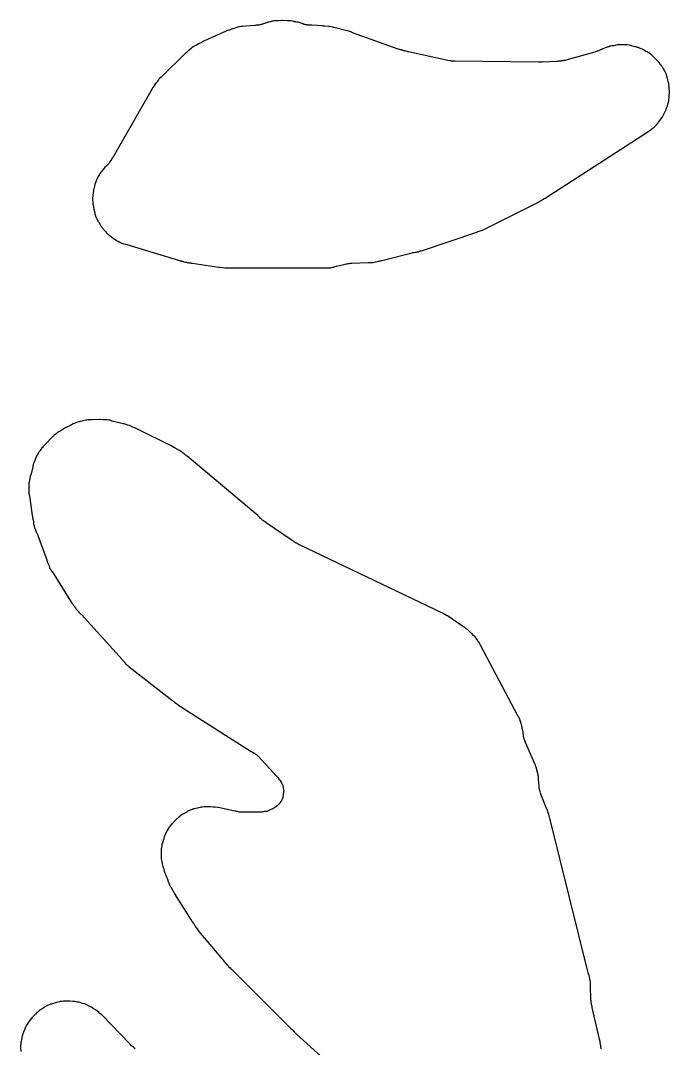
# Model space of a CAD drawing. Header units: millimetres. Extents: x 0 to 300, y 0 to 300.
# Drawn here: x 203.3 to 237.5, y 56.7 to 111 of the extents above; entities that cross this region are included whole.
import ezdxf

# ---------------------------------------------------------------- set-up
doc = ezdxf.new("R2010")
doc.units = ezdxf.units.MM
doc.layers.add('CUT', color=7, linetype='CONTINUOUS')

msp = doc.modelspace()

# ---------------------------------------------------------------- linework, layer by layer
at = {"layer": 'CUT'}
msp.add_lwpolyline([(207.15, 101.09), (207.17, 101.02), (207.22, 100.82), (207.22, 100.81), (207.22, 100.8), (207.23, 100.75), (207.24, 100.73), (207.25, 100.69), (207.26, 100.68), (207.26, 100.66), (207.27, 100.65), (207.28, 100.61), (207.29, 100.59), (207.3, 100.56), (207.3, 100.55), (207.31, 100.54), (207.35, 100.46), (207.37, 100.44), (207.37, 100.43), (207.38, 100.42), (207.38, 100.41), (207.39, 100.4), (207.39, 100.39), (207.39, 100.38), (207.43, 100.32), (207.52, 100.17), (207.55, 100.12), (207.68, 99.95), (207.7, 99.93), (207.8, 99.81), (207.84, 99.77), (207.88, 99.73), (207.94, 99.67), (208.02, 99.61), (208.04, 99.6), (208.06, 99.58), (208.09, 99.57), (208.11, 99.55), (208.22, 99.46), (208.26, 99.43), (208.28, 99.42), (208.29, 99.41), (208.32, 99.4), (208.34, 99.38), (208.35, 99.37), (208.4, 99.34), (208.45, 99.32), (208.46, 99.31), (208.5, 99.3), (208.52, 99.29), (208.62, 99.24), (208.66, 99.22), (208.71, 99.2), (208.76, 99.18), (208.82, 99.17), (208.87, 99.16), (208.91, 99.15), (211.7, 98.31), (211.73, 98.3), (211.75, 98.29), (211.76, 98.29), (211.79, 98.28), (211.8, 98.28), (211.81, 98.27), (211.84, 98.26), (211.88, 98.25), (211.92, 98.24), (212, 98.22), (212.02, 98.22), (212.03, 98.22), (212.04, 98.22), (212.05, 98.21), (212.07, 98.21), (212.09, 98.2), (212.1, 98.2), (212.11, 98.2), (212.12, 98.19), (212.15, 98.19), (212.18, 98.18), (212.24, 98.18), (212.28, 98.18), (212.29, 98.18), (212.31, 98.17), (212.33, 98.17), (212.36, 98.17), (212.38, 98.16), (213.75, 97.96), (213.82, 97.95), (213.84, 97.95), (214.08, 97.92), (214.15, 97.92), (219.35, 97.91), (219.36, 97.91), (219.39, 97.91), (219.56, 97.92), (219.62, 97.92), (219.68, 97.92), (219.74, 97.93), (219.78, 97.95), (219.79, 97.95), (219.83, 97.96), (219.85, 97.97), (219.97, 98), (220.44, 98.11), (220.48, 98.12), (220.53, 98.13), (220.54, 98.13), (220.59, 98.14), (220.61, 98.14), (220.64, 98.15), (220.67, 98.15), (220.71, 98.16), (220.77, 98.16), (220.79, 98.16), (221.65, 98.19), (221.71, 98.19), (221.76, 98.19), (221.82, 98.2), (221.84, 98.2), (221.87, 98.2), (221.91, 98.2), (221.99, 98.22), (222.21, 98.27), (222.26, 98.28), (222.3, 98.29), (222.31, 98.29), (222.36, 98.3), (223.97, 98.71), (224, 98.72), (224.06, 98.73), (224.14, 98.75), (224.17, 98.75), (224.2, 98.75), (224.23, 98.76), (224.25, 98.76), (224.3, 98.77), (224.36, 98.79), (224.37, 98.79), (224.39, 98.8), (224.41, 98.81), (224.45, 98.82), (224.51, 98.84), (227.32, 99.78), (227.34, 99.79), (227.4, 99.81), (227.56, 99.87), (227.62, 99.89), (227.66, 99.91), (227.67, 99.91), (227.71, 99.93), (230.63, 101.38), (230.66, 101.4), (230.69, 101.42), (230.7, 101.42), (230.72, 101.44), (230.74, 101.45), (230.9, 101.54), (230.92, 101.55), (230.94, 101.57), (230.98, 101.59), (236.4, 105.09), (236.42, 105.11), (236.57, 105.22), (236.61, 105.24), (236.61, 105.25), (236.64, 105.28), (236.65, 105.28), (236.69, 105.31), (236.74, 105.35), (236.79, 105.4), (236.82, 105.43), (236.86, 105.47), (236.86, 105.48), (236.9, 105.52), (236.92, 105.55), (236.94, 105.57), (236.96, 105.6), (236.98, 105.62), (236.98, 105.63), (237.09, 105.76), (237.1, 105.78), (237.11, 105.78), (237.14, 105.84), (237.18, 105.89), (237.23, 105.99), (237.32, 106.17), (237.34, 106.21), (237.35, 106.23), (237.37, 106.29), (237.41, 106.4), (237.43, 106.47), (237.45, 106.54), (237.45, 106.55), (237.47, 106.61), (237.49, 106.66), (237.5, 106.72), (237.53, 106.96), (237.53, 106.99), (237.54, 107.15), (237.54, 107.23), (237.53, 107.38), (237.53, 107.41), (237.5, 107.65), (237.49, 107.71), (237.48, 107.72), (237.47, 107.76), (237.45, 107.85), (237.44, 107.9), (237.42, 107.98), (237.36, 108.15), (237.33, 108.22), (237.31, 108.25), (237.29, 108.3), (237.27, 108.34), (237.26, 108.34), (237.26, 108.35), (237.24, 108.4), (237.2, 108.46), (237.19, 108.47), (237.19, 108.48), (237.19, 108.49), (237.17, 108.51), (237.16, 108.51), (237.15, 108.53), (237.14, 108.54), (237.12, 108.59), (237.11, 108.59), (237.1, 108.6), (237.09, 108.63), (237.06, 108.67), (236.99, 108.75), (236.95, 108.8), (236.91, 108.84), (236.78, 108.97), (236.65, 109.1), (236.61, 109.14), (236.59, 109.16), (236.56, 109.18), (236.46, 109.26), (236.41, 109.29), (236.36, 109.32), (236.31, 109.34), (236.3, 109.34), (236.22, 109.39), (236.17, 109.42), (235.97, 109.51), (235.94, 109.52), (235.92, 109.53), (235.89, 109.54), (235.86, 109.55), (235.83, 109.56), (235.81, 109.57), (235.8, 109.57), (235.78, 109.58), (235.75, 109.58), (235.75, 109.59), (235.73, 109.59), (235.72, 109.59), (235.48, 109.65), (235.41, 109.67), (235.33, 109.68), (235.26, 109.68), (235.22, 109.68), (235.02, 109.69), (234.94, 109.69), (234.85, 109.68), (234.84, 109.68), (234.78, 109.68), (234.72, 109.67), (234.68, 109.66), (234.6, 109.64), (234.59, 109.64), (234.57, 109.64), (234.53, 109.64), (234.5, 109.63), (234.48, 109.63), (234.43, 109.62), (234.41, 109.61), (234.39, 109.61), (234.37, 109.6), (234.36, 109.6), (234.34, 109.59), (234.32, 109.58), (234.31, 109.58), (234.28, 109.57), (234.25, 109.56), (234.21, 109.55), (234.2, 109.54), (234.03, 109.48), (234.02, 109.47), (234.01, 109.47), (234, 109.46), (233.99, 109.46), (233.96, 109.45), (233.95, 109.44), (233.94, 109.44), (233.92, 109.43), (233.91, 109.43), (233.87, 109.41), (233.8, 109.38), (233.75, 109.36), (233.74, 109.36), (233.73, 109.36), (233.72, 109.35), (233.68, 109.34), (233.61, 109.31), (232.07, 108.88), (232.04, 108.87), (231.97, 108.86), (231.93, 108.85), (231.9, 108.84), (231.89, 108.84), (231.88, 108.84), (231.85, 108.84), (231.81, 108.83), (231.79, 108.83), (231.73, 108.82), (231.69, 108.82), (231.68, 108.82), (231.63, 108.81), (231.61, 108.81), (231.58, 108.81), (230.82, 108.77), (230.65, 108.77), (226.23, 108.82), (226.19, 108.82), (226.14, 108.83), (226.07, 108.83), (226.06, 108.83), (226.04, 108.83), (226, 108.84), (225.99, 108.84), (225.94, 108.85), (223.77, 109.32), (223.74, 109.32), (223.72, 109.33), (223.69, 109.34), (223.63, 109.36), (223.58, 109.37), (223.57, 109.37), (223.54, 109.38), (223.53, 109.38), (223.52, 109.38), (223.49, 109.39), (223.47, 109.4), (223.43, 109.41), (223.42, 109.41), (223.4, 109.42), (223.38, 109.43), (223.36, 109.43), (223.32, 109.44), (223.24, 109.46), (223.23, 109.46), (220.82, 110.33), (220.77, 110.35), (220.74, 110.37), (220.68, 110.39), (220.62, 110.41), (220.54, 110.43), (219.86, 110.6), (219.82, 110.61), (219.78, 110.62), (219.77, 110.62), (219.67, 110.64), (219.61, 110.65), (219.55, 110.65), (219.36, 110.67), (219.35, 110.67), (219.32, 110.68), (219.29, 110.68), (219.28, 110.68), (219.23, 110.69), (218.67, 110.72), (218.64, 110.72), (218.61, 110.72), (218.56, 110.73), (218.53, 110.73), (218.49, 110.73), (218.44, 110.74), (218.41, 110.74), (218.39, 110.74), (218.37, 110.75), (218.36, 110.75), (218.35, 110.75), (218.3, 110.76), (218.29, 110.76), (218.29, 110.77), (218.28, 110.77), (218.27, 110.77), (218.25, 110.78), (218.24, 110.78), (218.22, 110.79), (218.21, 110.79), (218.21, 110.8), (218.2, 110.8), (218.19, 110.8), (218.18, 110.81), (218.17, 110.81), (218.12, 110.83), (217.95, 110.88), (217.89, 110.89), (217.88, 110.89), (217.84, 110.9), (217.83, 110.9), (217.75, 110.91), (217.72, 110.92), (217.66, 110.94), (217.59, 110.95), (217.49, 110.96), (217.43, 110.96), (217.4, 110.96), (217.14, 110.97), (217.09, 110.97), (216.91, 110.96), (216.9, 110.96), (216.86, 110.96), (216.74, 110.95), (216.73, 110.95), (216.67, 110.95), (216.61, 110.94), (216.6, 110.94), (216.59, 110.94), (216.55, 110.93), (216.54, 110.92), (216.51, 110.91), (216.5, 110.91), (216.4, 110.88), (216.38, 110.88), (216.3, 110.85), (216.28, 110.85), (216.23, 110.84), (216.21, 110.83), (216.18, 110.82), (216.15, 110.81), (216.13, 110.8), (216.12, 110.8), (216.06, 110.78), (216.05, 110.77), (216.02, 110.77), (216.01, 110.76), (215.99, 110.76), (215.97, 110.75), (215.94, 110.74), (215.88, 110.73), (215.87, 110.73), (215.81, 110.73), (215.74, 110.72), (215.71, 110.71), (215.69, 110.71), (215.19, 110.67), (215.02, 110.66), (214.93, 110.65), (214.83, 110.63), (214.78, 110.62), (214.77, 110.62), (214.71, 110.6), (214.52, 110.54), (214.48, 110.53), (214.33, 110.47), (214.29, 110.46), (214.2, 110.43), (212.89, 109.84), (212.87, 109.83), (212.85, 109.82), (212.83, 109.8), (212.74, 109.76), (212.59, 109.67), (212.57, 109.67), (212.55, 109.66), (212.53, 109.65), (212.47, 109.61), (212.44, 109.59), (212.41, 109.58), (212.36, 109.55), (212.32, 109.51), (212.2, 109.41), (212.18, 109.4), (212.08, 109.31), (212.06, 109.28), (212.05, 109.27), (212.04, 109.26), (212.03, 109.26), (210.72, 107.99), (210.72, 107.98), (210.63, 107.89), (210.58, 107.85), (210.55, 107.8), (210.55, 107.79), (210.51, 107.74), (210.44, 107.66), (210.4, 107.6), (210.31, 107.46), (210.29, 107.43), (210.27, 107.41), (210.27, 107.4), (210.26, 107.39), (210.25, 107.37), (208.17, 103.74), (208.16, 103.73), (208.13, 103.68), (208.1, 103.63), (208.07, 103.58), (208.06, 103.56), (208.04, 103.54), (208.03, 103.52), (208.01, 103.49), (207.98, 103.44), (207.92, 103.38), (207.92, 103.37), (207.89, 103.34), (207.85, 103.3), (207.83, 103.29), (207.81, 103.27), (207.76, 103.23), (207.72, 103.18), (207.68, 103.13), (207.68, 103.12), (207.57, 102.99), (207.54, 102.94), (207.53, 102.93), (207.52, 102.92), (207.5, 102.89), (207.5, 102.88), (207.48, 102.86), (207.47, 102.84), (207.41, 102.74), (207.38, 102.69), (207.37, 102.67), (207.36, 102.64), (207.34, 102.59), (207.32, 102.56), (207.3, 102.51), (207.23, 102.31), (207.22, 102.26), (207.21, 102.23), (207.17, 102.09), (207.16, 102.05), (207.15, 102), (207.12, 101.76), (207.12, 101.73), (207.11, 101.58), (207.11, 101.5), (207.12, 101.37), (207.12, 101.36), (207.12, 101.33), (207.12, 101.31), (207.13, 101.27), (207.15, 101.17), (207.15, 101.16), (207.15, 101.14)], close=True, dxfattribs=at)
for points in [[(233.94, 56.69), (233.93, 56.8), (233.92, 56.85), (233.89, 57.03), (233.88, 57.08), (233.87, 57.12), (233.86, 57.15), (233.86, 57.16), (233.86, 57.18), (233.85, 57.19), (233.85, 57.2), (233.47, 58.87), (233.46, 58.91), (233.46, 58.93), (233.44, 58.98), (233.43, 59.02), (233.43, 59.08), (233.42, 59.11), (233.42, 59.13), (233.42, 59.17), (233.41, 59.23), (233.4, 59.27), (233.4, 59.31), (233.4, 59.33), (233.38, 59.96), (233.38, 60.04), (233.38, 60.09), (233.37, 60.22), (233.36, 60.29), (233.34, 60.39), (233.34, 60.4), (233.32, 60.49), (233.3, 60.56), (233.28, 60.62), (233.27, 60.63), (231.26, 68.73), (231.25, 68.78), (231.24, 68.82), (231.23, 68.85), (231.22, 68.92), (231.2, 68.98), (231.17, 69.08), (231.16, 69.1), (231.15, 69.15), (231.09, 69.32), (231.08, 69.34), (230.75, 70.14), (230.75, 70.15), (230.75, 70.16), (230.74, 70.19), (230.74, 70.21), (230.72, 70.27), (230.71, 70.29), (230.7, 70.34), (230.68, 70.39), (230.67, 70.45), (230.66, 70.56), (230.63, 70.91), (230.63, 71), (230.63, 71.06), (230.62, 71.11), (230.62, 71.12), (230.61, 71.16), (230.61, 71.17), (230.6, 71.22), (230.53, 71.48), (230.52, 71.51), (230.51, 71.55), (230.5, 71.57), (230.49, 71.6), (230.47, 71.66), (230.45, 71.71), (230.44, 71.73), (230.42, 71.76), (229.96, 72.83), (229.95, 72.84), (229.94, 72.87), (229.94, 72.89), (229.92, 72.95), (229.91, 72.97), (229.9, 73), (229.89, 73.02), (229.88, 73.04), (229.87, 73.06), (229.86, 73.12), (229.85, 73.18), (229.85, 73.23), (229.84, 73.28), (229.83, 73.34), (229.82, 73.4), (229.82, 73.42), (229.79, 73.56), (229.78, 73.61), (229.78, 73.62), (229.77, 73.66), (229.73, 73.81), (229.72, 73.85), (229.71, 73.87), (229.67, 74.02), (229.66, 74.04), (229.65, 74.07), (229.63, 74.13), (229.59, 74.19), (229.57, 74.22), (229.57, 74.23), (229.56, 74.24), (229.55, 74.27), (227.57, 77.99), (227.57, 78), (227.56, 78.02), (227.55, 78.04), (227.54, 78.05), (227.53, 78.08), (227.5, 78.13), (227.47, 78.16), (227.47, 78.17), (227.46, 78.19), (227.45, 78.2), (227.44, 78.21), (227.42, 78.25), (227.39, 78.29), (227.27, 78.45), (227.21, 78.51), (227.11, 78.61), (227.1, 78.62), (226.98, 78.74), (226.94, 78.78), (226.92, 78.79), (226.89, 78.82), (226.86, 78.84), (226.84, 78.85), (226.77, 78.91), (226.73, 78.94), (226.68, 78.97), (226.63, 79), (225.89, 79.51), (225.84, 79.54), (225.81, 79.55), (225.78, 79.57), (225.57, 79.69), (225.53, 79.71), (218.03, 83.3), (217.98, 83.32), (217.96, 83.33), (217.94, 83.34), (217.93, 83.35), (217.92, 83.36), (217.91, 83.36), (217.89, 83.37), (217.88, 83.38), (217.87, 83.38), (217.85, 83.39), (217.84, 83.39), (217.84, 83.4), (217.83, 83.4), (217.82, 83.41), (217.81, 83.41), (217.81, 83.42), (217.8, 83.42), (217.78, 83.43), (217.76, 83.44), (217.75, 83.45), (217.74, 83.46), (217.73, 83.47), (217.72, 83.48), (217.71, 83.48), (217.7, 83.49), (217.68, 83.5), (217.65, 83.52), (217.63, 83.53), (216.27, 84.46), (216.26, 84.48), (216.25, 84.48), (216.2, 84.51), (216.15, 84.55), (216.12, 84.56), (216.09, 84.58), (216.02, 84.65), (216, 84.66), (215.99, 84.67), (215.98, 84.68), (215.97, 84.69), (215.94, 84.73), (215.93, 84.73), (215.89, 84.77), (215.86, 84.8), (215.85, 84.8), (215.82, 84.84), (212.09, 87.97), (212.08, 87.97), (212.04, 88.01), (212.02, 88.02), (211.99, 88.05), (211.97, 88.06), (211.97, 88.07), (211.94, 88.09), (211.75, 88.23), (211.69, 88.27), (211.46, 88.4), (211.41, 88.43), (211.39, 88.44), (211.33, 88.48), (209.41, 89.44), (209.33, 89.47), (209.32, 89.47), (209.24, 89.5), (209.06, 89.59), (208.97, 89.62), (208.83, 89.66), (208.78, 89.68), (208.76, 89.68), (208.72, 89.69), (208.14, 89.83), (208.11, 89.84), (208.08, 89.85), (208.02, 89.87), (207.96, 89.88), (207.88, 89.89), (207.79, 89.9), (207.72, 89.9), (207.65, 89.9), (207.51, 89.91), (207.45, 89.91), (207.1, 89.9), (207.05, 89.9), (206.98, 89.9), (206.93, 89.89), (206.89, 89.89), (206.87, 89.89), (206.81, 89.88), (206.76, 89.87), (206.6, 89.84), (206.56, 89.83), (206.48, 89.81), (206.43, 89.8), (206.4, 89.79), (206.38, 89.79), (206.32, 89.77), (206.14, 89.7), (206.09, 89.68), (205.94, 89.6), (205.71, 89.49), (205.7, 89.49), (205.68, 89.48), (205.63, 89.44), (205.57, 89.41), (205.56, 89.39), (205.55, 89.39), (205.54, 89.38), (205.49, 89.35), (205.37, 89.28), (205.36, 89.27), (205.33, 89.26), (205.29, 89.24), (205.24, 89.21), (205.2, 89.18), (205.18, 89.16), (205.16, 89.14), (205.15, 89.14), (205.08, 89.08), (205.05, 89.04), (205.02, 89.01), (204.98, 88.97), (204.95, 88.94), (204.64, 88.63), (204.62, 88.61), (204.57, 88.56), (204.56, 88.55), (204.55, 88.54), (204.5, 88.49), (204.46, 88.43), (204.44, 88.41), (204.34, 88.28), (204.33, 88.26), (204.32, 88.26), (204.3, 88.22), (204.29, 88.21), (204.25, 88.17), (204.24, 88.13), (204.23, 88.12), (204.2, 88.07), (204.18, 88.02), (204.12, 87.91), (204.1, 87.86), (204.08, 87.8), (204.08, 87.78), (204.07, 87.75), (204.04, 87.69), (204.02, 87.65), (204.02, 87.64), (204, 87.6), (203.98, 87.53), (203.97, 87.49), (203.96, 87.46), (203.95, 87.42), (203.85, 86.97), (203.84, 86.96), (203.82, 86.92), (203.81, 86.87), (203.8, 86.83), (203.79, 86.77), (203.78, 86.69), (203.78, 86.67), (203.77, 86.64), (203.76, 86.62), (203.76, 86.6), (203.75, 86.55), (203.74, 86.44), (203.74, 86.39), (203.74, 86.12), (203.74, 86.06), (203.75, 85.99), (203.77, 85.93), (203.78, 85.89), (203.93, 84.85), (203.94, 84.81), (203.94, 84.8), (203.94, 84.74), (203.95, 84.69), (203.96, 84.64), (203.97, 84.6), (203.99, 84.52), (203.99, 84.51), (203.99, 84.5), (203.99, 84.44), (204, 84.4), (204, 84.39), (204.01, 84.37), (204.01, 84.36), (204.01, 84.34), (204.01, 84.33), (204.02, 84.31), (204.02, 84.29), (204.03, 84.28), (204.03, 84.27), (204.04, 84.24), (204.04, 84.23), (204.05, 84.22), (204.05, 84.2), (204.06, 84.18), (204.08, 84.12), (204.09, 84.1), (204.1, 84.07), (204.1, 84.06), (204.12, 84.01), (204.13, 84), (204.14, 83.96), (204.16, 83.93), (204.69, 82.5), (204.7, 82.46), (204.71, 82.41), (204.72, 82.4), (204.73, 82.36), (204.82, 82.18), (204.82, 82.16), (204.84, 82.1), (204.86, 82.05), (204.87, 82.03), (204.9, 81.99), (204.92, 81.96), (204.92, 81.95), (204.93, 81.94), (204.95, 81.92), (204.96, 81.89), (204.97, 81.88), (206.02, 80.22), (206.06, 80.17), (206.11, 80.1), (206.17, 80.02), (206.17, 80.01), (206.18, 80), (206.19, 79.99), (206.19, 79.98), (206.2, 79.98), (206.2, 79.97), (206.22, 79.93), (206.23, 79.92), (206.24, 79.9), (206.25, 79.89), (206.26, 79.88), (206.27, 79.88), (206.27, 79.87), (206.31, 79.83), (206.31, 79.82), (206.33, 79.81), (206.34, 79.8), (206.35, 79.79), (206.35, 79.78), (206.36, 79.77), (206.38, 79.75), (206.39, 79.73), (206.4, 79.73), (206.44, 79.69), (206.45, 79.69), (206.47, 79.66), (206.48, 79.65), (206.49, 79.64), (206.52, 79.61), (208.67, 77.24), (208.68, 77.22), (208.71, 77.18), (208.75, 77.13), (208.87, 77), (208.9, 76.97), (208.94, 76.94), (208.99, 76.91), (209.03, 76.87), (209.04, 76.87), (209.04, 76.86), (211.18, 75.18), (211.2, 75.17), (211.22, 75.15), (211.24, 75.13), (211.25, 75.13), (211.27, 75.11), (211.29, 75.09), (211.32, 75.07), (211.34, 75.06), (211.35, 75.05), (211.36, 75.05), (211.39, 75.02), (211.44, 74.98), (211.53, 74.92), (211.63, 74.85), (211.7, 74.8), (211.75, 74.76), (215.48, 72.38), (215.49, 72.38), (215.52, 72.36), (215.53, 72.35), (215.55, 72.34), (215.57, 72.33), (215.58, 72.33), (215.6, 72.31), (215.62, 72.3), (215.66, 72.29), (215.68, 72.27), (215.71, 72.25), (215.75, 72.22), (215.77, 72.2), (215.78, 72.2), (215.79, 72.19), (215.8, 72.18), (215.81, 72.16), (215.82, 72.15), (216.67, 71.24), (216.7, 71.2), (216.71, 71.19), (216.73, 71.17), (216.75, 71.15), (216.76, 71.14), (216.78, 71.12), (216.79, 71.11), (216.8, 71.1), (216.88, 71.01), (216.94, 70.93), (217, 70.86), (217.06, 70.76), (217.1, 70.68), (217.12, 70.64), (217.14, 70.57), (217.16, 70.49), (217.17, 70.47), (217.17, 70.46), (217.17, 70.45), (217.19, 70.3), (217.19, 70.29), (217.19, 70.28), (217.18, 70.25), (217.18, 70.2), (217.18, 70.19), (217.18, 70.18), (217.17, 70.13), (217.17, 70.09), (217.17, 70.08), (217.17, 70.07), (217.16, 70.05), (217.16, 70.03), (217.15, 70), (217.15, 69.99), (217.15, 69.98), (217.14, 69.94), (217.14, 69.93), (217.13, 69.93), (217.13, 69.92), (217.13, 69.91), (217.12, 69.89), (217.11, 69.87), (217.11, 69.86), (217.09, 69.83), (217.09, 69.82), (217.08, 69.79), (217.06, 69.76), (217.05, 69.75), (217.04, 69.74), (217.04, 69.73), (217.02, 69.72), (217.01, 69.69), (217, 69.68), (216.99, 69.67), (216.99, 69.66), (216.98, 69.65), (216.94, 69.61), (216.93, 69.59), (216.91, 69.58), (216.9, 69.56), (216.89, 69.55), (216.88, 69.55), (216.86, 69.53), (216.84, 69.51), (216.83, 69.51), (216.79, 69.47), (216.78, 69.47), (216.77, 69.46), (216.74, 69.45), (216.7, 69.42), (216.69, 69.42), (216.68, 69.41), (216.67, 69.4), (216.66, 69.4), (216.65, 69.39), (216.63, 69.38), (216.61, 69.36), (216.6, 69.36), (216.57, 69.34), (216.52, 69.32), (216.51, 69.31), (216.5, 69.31), (216.48, 69.3), (216.43, 69.28), (216.4, 69.27), (216.35, 69.24), (216.31, 69.22), (216.3, 69.22), (216.25, 69.22), (216.18, 69.21), (216.13, 69.2), (216.09, 69.2), (216.03, 69.19), (216.02, 69.19), (215.02, 69.18), (214.97, 69.19), (214.9, 69.19), (214.85, 69.19), (214.75, 69.21), (214.7, 69.22), (214.67, 69.23), (214.64, 69.24), (214.62, 69.24), (214.61, 69.24), (214.54, 69.26), (213.74, 69.42), (213.71, 69.42), (213.58, 69.44), (213.54, 69.45), (213.49, 69.45), (213.48, 69.45), (213.32, 69.47), (213.28, 69.47), (213.23, 69.47), (213.03, 69.46), (212.99, 69.46), (212.91, 69.45), (212.84, 69.44), (212.78, 69.43), (212.57, 69.38), (212.54, 69.37), (212.53, 69.37), (212.5, 69.36), (212.49, 69.36), (212.43, 69.35), (212.38, 69.33), (212.31, 69.31), (212.26, 69.29), (212.2, 69.27), (212.14, 69.24), (212.13, 69.23), (212.12, 69.23), (212.11, 69.22), (212.09, 69.2), (211.91, 69.1), (211.84, 69.06), (211.68, 68.94), (211.67, 68.93), (211.62, 68.89), (211.58, 68.85), (211.54, 68.81), (211.49, 68.76), (211.47, 68.74), (211.33, 68.59), (211.31, 68.58), (211.2, 68.46), (211.16, 68.41), (211.13, 68.37), (211.1, 68.32), (211.09, 68.31), (211.09, 68.3), (211.04, 68.22), (211.01, 68.17), (211.01, 68.16), (210.99, 68.12), (210.97, 68.07), (210.94, 68.02), (210.94, 68.01), (210.92, 67.97), (210.9, 67.92), (210.9, 67.91), (210.88, 67.86), (210.88, 67.84), (210.87, 67.81), (210.87, 67.8), (210.86, 67.76), (210.85, 67.74), (210.79, 67.55), (210.77, 67.49), (210.76, 67.42), (210.76, 67.4), (210.75, 67.34), (210.74, 67.3), (210.73, 67.24), (210.73, 67.21), (210.73, 67.18), (210.72, 67.15), (210.72, 67.09), (210.72, 67.04), (210.72, 67.01), (210.73, 66.81), (210.73, 66.77), (210.73, 66.71), (210.74, 66.65), (210.76, 66.57), (210.78, 66.45), (210.79, 66.38), (210.81, 66.32), (210.83, 66.26), (210.85, 66.22), (210.86, 66.19), (210.86, 66.18), (210.87, 66.13), (210.88, 66.07), (210.9, 66.02), (211.07, 65.6), (211.08, 65.55), (211.09, 65.53), (211.1, 65.51), (211.11, 65.48), (211.15, 65.39), (211.16, 65.36), (211.17, 65.34), (211.21, 65.28), (211.24, 65.24), (211.36, 65.02), (211.38, 64.97), (211.39, 64.96), (211.4, 64.93), (211.41, 64.93), (211.41, 64.92), (211.43, 64.87), (212.31, 63.48), (212.34, 63.44), (212.37, 63.4), (212.38, 63.39), (212.39, 63.38), (212.39, 63.37), (212.42, 63.32), (212.45, 63.29), (212.45, 63.28), (212.46, 63.28), (212.46, 63.27), (212.48, 63.24), (212.49, 63.21), (212.51, 63.2), (212.52, 63.18), (212.52, 63.17), (212.53, 63.16), (212.54, 63.13), (212.56, 63.11), (212.57, 63.09), (212.6, 63.04), (212.69, 62.92), (212.7, 62.92), (212.72, 62.9), (212.72, 62.89), (212.73, 62.87), (212.76, 62.84), (212.77, 62.82), (212.81, 62.78), (212.81, 62.77), (214.15, 61.18), (214.16, 61.18), (214.18, 61.16), (214.19, 61.15), (214.19, 61.14), (214.2, 61.14), (214.2, 61.13), (214.21, 61.12), (214.24, 61.08), (214.25, 61.08), (214.26, 61.07), (214.28, 61.04), (214.3, 61.02), (214.36, 60.96), (214.37, 60.96), (214.4, 60.92), (214.41, 60.92), (214.42, 60.91), (214.45, 60.88), (214.46, 60.87), (214.51, 60.82), (214.53, 60.8), (217.59, 57.75), (217.63, 57.71), (217.67, 57.67), (217.74, 57.59), (217.81, 57.51), (217.86, 57.47), (222.47, 53.3)], [(209.35, 56.69), (209.33, 56.71), (209.32, 56.72), (209.31, 56.73), (209.3, 56.75), (209.26, 56.78), (209.22, 56.81), (209.17, 56.85), (209.08, 56.95), (209.06, 56.97), (207.61, 58.46), (207.57, 58.5), (207.52, 58.54), (207.5, 58.56), (207.49, 58.56), (207.43, 58.62), (207.27, 58.74), (207.23, 58.77), (207.19, 58.79), (207.18, 58.8), (207.17, 58.81), (207.15, 58.82), (207.14, 58.82), (207.11, 58.85), (207.06, 58.88), (207.03, 58.89), (207.02, 58.9), (206.99, 58.91), (206.98, 58.92), (206.97, 58.92), (206.96, 58.93), (206.85, 58.98), (206.84, 58.99), (206.8, 59.01), (206.79, 59.01), (206.74, 59.04), (206.68, 59.06), (206.56, 59.09), (206.45, 59.13), (206.39, 59.15), (206.32, 59.16), (206.3, 59.16), (206.17, 59.18), (206.13, 59.19), (206.08, 59.19), (206.07, 59.19), (205.91, 59.21), (205.87, 59.21), (205.82, 59.21), (205.62, 59.2), (205.58, 59.2), (205.51, 59.19), (205.5, 59.19), (205.45, 59.19), (205.4, 59.18), (205.35, 59.17), (205.2, 59.13), (205.13, 59.11), (205.1, 59.1), (204.99, 59.06), (204.98, 59.06), (204.94, 59.05), (204.89, 59.04), (204.83, 59.02), (204.78, 59), (204.72, 58.97), (204.7, 58.96), (204.66, 58.94), (204.59, 58.9), (204.54, 58.86), (204.53, 58.86), (204.51, 58.85), (204.5, 58.84), (204.46, 58.81), (204.45, 58.8), (204.42, 58.79), (204.31, 58.71), (204.28, 58.68), (204.27, 58.68), (204.27, 58.67), (204.26, 58.67), (204.26, 58.66), (204.25, 58.66), (204.23, 58.64), (204.21, 58.63), (204.17, 58.6), (204.11, 58.54), (204.08, 58.51), (204.04, 58.47), (204, 58.42), (203.98, 58.4), (203.96, 58.38), (203.91, 58.33), (203.77, 58.15), (203.73, 58.1), (203.63, 57.94), (203.63, 57.93), (203.6, 57.89), (203.6, 57.88), (203.59, 57.87), (203.57, 57.83), (203.53, 57.74), (203.53, 57.73), (203.46, 57.56), (203.43, 57.48), (203.38, 57.29), (203.37, 57.24), (203.37, 57.23), (203.36, 57.19), (203.36, 57.18), (203.34, 57.07), (203.33, 57.03), (203.32, 56.97), (203.32, 56.94), (203.32, 56.91), (203.31, 56.88), (203.31, 56.82), (203.31, 56.77), (203.31, 56.74), (203.32, 56.55)]]:
    msp.add_lwpolyline(points, dxfattribs=at)

doc.saveas('drawing.dxf')
